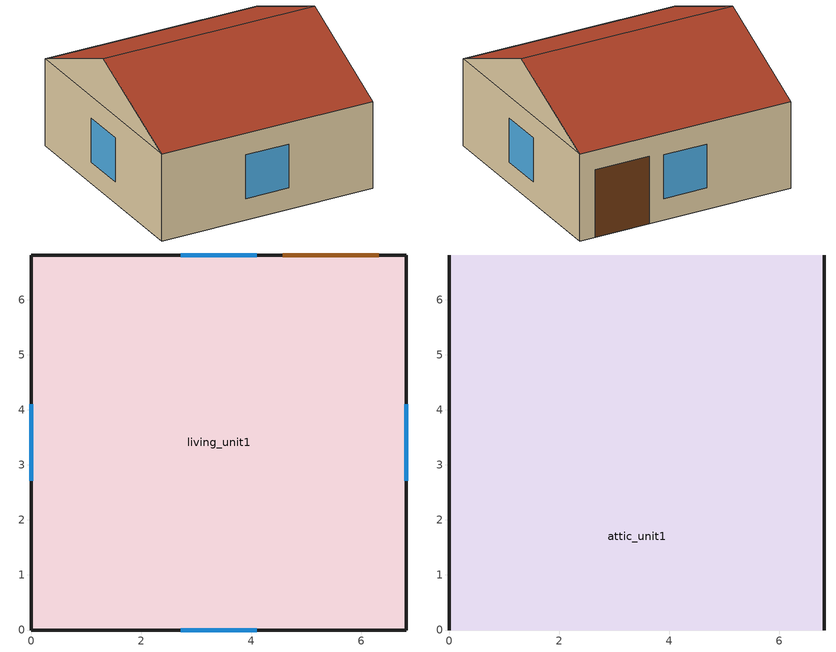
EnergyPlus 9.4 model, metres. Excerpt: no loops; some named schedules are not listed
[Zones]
living_unit1
 floor adiabatic (Interior Floor): 0,0 0,6.82 6.82,6.82 6.82,0 z0
 wall outside (Exterior Wall): 0,0 6.82,0 6.82,6.82 0,6.82 0,0 z0:2.74
 window (Exterior Window): 2.71,0 4.1,0 / 4.1,6.82 2.71,6.82 / 6.82,2.71 6.82,4.1 / 0,4.1 0,2.71 z0.68:2.07
 door (Exterior Door): 6.32,6.82 4.57,6.82 z0:2.14
 ceiling to attic_unit1 (Interior Ceiling): 0,0 6.82,0 6.82,6.82 0,6.82 z2.74
attic_unit1
 wall outside (Gable_end): 6.82,0,2.74 6.82,6.82,2.74 6.82,3.41,4.26; 0,6.82,2.74 0,0,2.74 0,3.41,4.26
 roof outside (Exterior Roof): 0,0,2.74 6.82,0,2.74 6.82,3.41,4.26 0,3.41,4.26; 6.82,6.82,2.74 0,6.82,2.74 0,3.41,4.26 6.82,3.41,4.26
[Building]
SF+CZ3CWH+USA_CA_San.Francisco.Intl.AP.724940+elecres+slab+IECC_2018: North Axis {deg}=0; Terrain=Suburbs; Loads Convergence Tolerance Value {W}=0.04; Temperature Convergence Tolerance Value {deltaC}=0.4; Solar Distribution=FullExterior; Maximum Number of Warmup Days=25; Minimum Number of Warmup Days=6
[Site:Location]
San Francisco Intl Ap_CA_USA Design_Conditions: Latitude {deg}=37.62; Longitude {deg}=-122.4; Time Zone {hr}=-8; Elevation {m}=2
[SizingPeriod:DesignDay] Day of Month=21; Dry-Bulb Temperature Range Modifier Type=DefaultMultipliers; Humidity Condition Type=Wetbulb; Barometric Pressure {Pa}=101301; Rain Indicator=No; Snow Indicator=No; Daylight Saving Time Indicator=No
Name | Month | Day Type | Maximum Dry-Bulb Temperature {C} | Daily Dry-Bulb Temperature Range {deltaC} | Wetbulb or DewPoint at Maximum Dry-Bulb {C} | Wind Speed {m/s} | Wind Direction {deg} | Solar Model Indicator | Sky Clearness | ASHRAE Clear Sky Optical Depth for Beam Irradiance (taub) | ASHRAE Clear Sky Optical Depth for Diffuse Irradiance (taud)
San Francisco Intl Ap Ann Htg 99.6% Condns DB | 1 | WinterDesignDay | 3.8 | 0 | 3.8 | 2.2 | 150 | ASHRAEClearSky | 0
San Francisco Intl Ap Ann Clg .4% Condns DB=>MWB | 8 | SummerDesignDay | 28.3 | 8.5 | 17.2 | 5.9 | 310 | ASHRAETau |  | 0.365 | 2.435
[Site:WaterMainsTemperature]
Calculation Method=Correlation; Annual Average Outdoor Air Temperature {C}=13.7833; Maximum Difference In Monthly Average Outdoor Air Temperatures {deltaC}=7.1
[Material]
Name | Roughness | Thickness {m} | Conductivity {W/m-K} | Density {kg/m3} | Specific Heat {J/kg-K} | Solar Absorptance | Thermal Absorptance | Visible Absorptance
sheathing_consol_layer | Rough | 0.0127 | 0.0940184 | 685.008 | 1172.332
ceil_consol_layer | Rough | 0.340392 | 0.0617176 | 41.9286 | 776.251
wall_consol_layer | Rough | 0.1397 | 0.057165 | 120.801 | 1036.26
Asphalt_shingle | MediumRough | 0.00633985 | 0.08186 | 1121.29 | 1255.2 | 0.75
cement_stucco | MediumSmooth | 0.01905 | 0.721 | 1865.58 | 878.64
syn_stucco | MediumSmooth | 0.003048 | 8.65E-02 | 400 | 878.64
Drywall_1/2in | MediumSmooth | 0.0127 | 0.16009 | 800.923 | 1087.84
OSB_5/8in | MediumSmooth | 0.015875 | 0.1163 | 544.627 | 1213.36
OSB_7/16in | MediumSmooth | 0.0111125 | 0.1163 | 544.627 | 1213.36
Plywood_3/4in | Rough | 0.01905 | 0.115458 | 544.68 | 674.54 | 0.7 | 0.9 | 0.7
Carpet_n_pad | MediumSmooth | 0.0254001 | 0.0601314 | 32.0369 | 836.8 | 0.7 | 0.9 | 0.7
OSB_1/2in | MediumSmooth | 0.0127 | 0.1163 | 544.627 | 1213.36 | 0.7 | 0.9 | 0.7
door_const | Smooth | 0.0396277 | 0.0720096 | 512.64 | 767.58
Std Wood 6inch | MediumSmooth | 0.15 | 0.12 | 540 | 1210 | 0.7 | 0.9 | 0.7
Batt_R10.5 | MediumRough | 0.0140369 | 0.00347522 | 9.61107 | 836.8 | 0.7 | 0.9 | 0.7
Batt_R18.75 | MediumRough | 0.0250658 | 0.00347522 | 9.61107 | 836.8 | 0.7 | 0.9 | 0.7
Blown_R33.75 | MediumRough | 0.132874 | 0.04119 | 9.61107 | 836.8
[Material:NoMass]
Bldg_paper_felt: Roughness=Smooth; Thermal Resistance {m2-K/W}=0.0105666
[Material:AirGap]
Air_4_in_vert: Thermal Resistance {m2-K/W}=0.158499
[WindowMaterial:SimpleGlazingSystem]
Glass: U-Factor {W/m2-K}=1.817152; Solar Heat Gain Coefficient=0.216875; Visible Transmittance=0.88
[WindowMaterial:Blind]
int_blind: Slat Orientation=Horizontal; Slat Width {m}=0.025; Slat Separation {m}=0.01875; Slat Thickness {m}=0.001; Slat Angle {deg}=45; Slat Conductivity {W/m-K}=221; Slat Beam Solar Transmittance=0; Front Side Slat Beam Solar Reflectance=0.5; Back Side Slat Beam Solar Reflectance=0.5; Slat Diffuse Solar Transmittance=0; Front Side Slat Diffuse Solar Reflectance=0.5; Back Side Slat Diffuse Solar Reflectance=0.5; Slat Beam Visible Transmittance=0; Front Side Slat Beam Visible Reflectance=0.5; Back Side Slat Beam Visible Reflectance=0.5; Slat Diffuse Visible Transmittance=0; Front Side Slat Diffuse Visible Reflectance=0.5; Back Side Slat Diffuse Visible Reflectance=0.5; Slat Infrared Hemispherical Transmittance=0; Front Side Slat Infrared Hemispherical Emissivity=0.9; Back Side Slat Infrared Hemispherical Emissivity=0.9; Blind to Glass Distance {m}=0.05; Blind Top Opening Multiplier=0.5; Blind Bottom Opening Multiplier=0.5; Blind Left Side Opening Multiplier=0.5; Blind Right Side Opening Multiplier=0.5
[Construction]
InteriorFurnishings: Std Wood 6inch
Exterior Roof: Asphalt_shingle, OSB_1/2in
Exterior Window: Glass
Exterior Door: door_const
Gable_end: cement_stucco, Bldg_paper_felt, OSB_5/8in, Air_4_in_vert, Drywall_1/2in
window_w_blinds: Glass, int_blind
Exterior Wall: syn_stucco, sheathing_consol_layer, OSB_7/16in, Batt_R10.5, wall_consol_layer, Drywall_1/2in
Interior Ceiling: Blown_R33.75, ceil_consol_layer, Drywall_1/2in
Interior Floor: Plywood_3/4in, Batt_R18.75, Carpet_n_pad
[Zone] Multiplier=1
living_unit1; attic_unit1
[WindowShadingControl]
Shades-living_unit1: Zone=living_unit1; Shading Type=InteriorBlind; Construction with Shading=window_w_blinds; Shading Control Type=OnIfScheduleAllows; Schedule=shading_2012iecc; Shading Control Is Scheduled=Yes; Glare Control Is Active=No; Multiple Surface Control Type=Sequential; Fenestration Surface 1=Window_ldf_1.unit1; Fenestration Surface 2=Window_ldb_1.unit1; Fenestration Surface 3=Window_sdr_1.unit1; Fenestration Surface 4=Window_sdl_1.unit1
[InternalMass]
Internalmass_unit1: Construction=InteriorFurnishings; Zone or ZoneList=living_unit1; Surface Area {m2}=9.89591
[GroundHeatTransfer:Control]
gtp_control: Run Basement Preprocessor=no; Run Slab Preprocessor=yes
[GroundHeatTransfer:Slab:Materials]
NMAT: Number of materials=2; ALBEDO: Surface Albedo: No Snow=0.16; ALBEDO: Surface Albedo: Snow=0.4; EPSLW: Surface Emissivity: No Snow=0.9; EPSLW: Surface Emissivity: Snow=0.9; Z0: Surface Roughness: No Snow {cm}=0.75; Z0: Surface Roughness: Snow {cm}=0.05; HIN: Indoor HConv: Downward Flow {W/m2-K}=6; HIN: Indoor HConv: Upward {W/m2-K}=9
[GroundHeatTransfer:Slab:MatlProps]
RHO: Slab Material density {kg/m3}=2300; RHO: Soil Density {kg/m3}=1200; CP: Slab CP {J/kg-K}=650; CP: Soil CP {J/kg-K}=1200; TCON: Slab k {W/m-K}=0.9; TCON: Soil k {W/m-K}=1
[GroundHeatTransfer:Slab:BoundConds]
EVTR: Is surface evapotranspiration modeled=FALSE; FIXBC: is the lower boundary at a fixed temperature=TRUE; TDEEPin {C}=10; USRHflag: Is the ground surface h specified by the user?=FALSE
[GroundHeatTransfer:Slab:BldgProps]
IYRS: Number of years to iterate=10; Shape: Slab shape=0; HBLDG: Building height {m}=4; TIN1: January Indoor Average Temperature Setpoint {C}=22.22; TIN2: February Indoor Average Temperature Setpoint {C}=22.22; TIN3: March Indoor Average Temperature Setpoint {C}=22.22; TIN4: April Indoor Average Temperature Setpoint {C}=22.22; TIN5: May Indoor Average Temperature Setpoint {C}=22.22; TIN6: June Indoor Average Temperature Setpoint {C}=23.88; TIN7: July Indoor Average Temperature Setpoint {C}=23.88; TIN8: August Indoor Average Temperature Setpoint {C}=23.88; TIN9: September Indoor Average Temperature Setpoint {C}=23.88; TIN10: October Indoor Average Temperature Setpoint {C}=22.22; TIN11: November Indoor Average Temperature Setpoint {C}=22.22; TIN12: December Indoor Average Temperature Setpoint {C}=22.22; TINAmp: Daily Indoor sine wave variation amplitude {deltaC}=0; ConvTol: Convergence Tolerance=0.1
[GroundHeatTransfer:Slab:Insulation]
RINS: R value of under slab insulation {m2-K/W}=0; DINS: Width of strip of under slab insulation {m}=0; RVINS: R value of vertical insulation {m2-K/W}=0; ZVINS: Depth of vertical insulation {m}=1.5; IVINS: Flag: Is there vertical insulation=0
[GroundHeatTransfer:Slab:EquivalentSlab]
APRatio: The area to perimeter ratio for this slab {m}=2.59948; SLABDEPTH: Thickness of slab on grade {m}=0.1; CLEARANCE: Distance from edge of slab to domain edge {m}=15; ZCLEARANCE: Distance from bottom of slab to domain bottom {m}=15
[GroundHeatTransfer:Basement:SimParameters]
F: Multiplier for the ADI solution=0.1; IYRS: Maximum number of yearly iterations:=15
[GroundHeatTransfer:Basement:MatlProps]
NMAT: Number of materials in this domain=6; Density for Foundation Wall {kg/m3}=2243; density for Floor Slab {kg/m3}=2243; density for Ceiling {kg/m3}=311; density for Soil {kg/m3}=1500; density for Gravel {kg/m3}=2000; density for Wood {kg/m3}=449; Specific heat for foundation wall {J/kg-K}=880; Specific heat for floor slab {J/kg-K}=880; Specific heat for ceiling {J/kg-K}=1530; Specific heat for soil {J/kg-K}=840; Specific heat for gravel {J/kg-K}=720; Specific heat for wood {J/kg-K}=1530; Thermal conductivity for foundation wall {W/m-K}=1.4; Thermal conductivity for floor slab {W/m-K}=1.4; Thermal conductivity for ceiling {W/m-K}=0.09; thermal conductivity for soil {W/m-K}=1.1; thermal conductivity for gravel {W/m-K}=1.9; thermal conductivity for wood {W/m-K}=0.12
[GroundHeatTransfer:Basement:Insulation]
REXT: R Value of any exterior insulation {m2-K/W}=2.2893; INSFULL: Flag: Is the wall fully insulated?=True
[GroundHeatTransfer:Basement:SurfaceProps]
ALBEDO: Surface albedo for No snow conditions=0.16; ALBEDO: Surface albedo for snow conditions=0.4; EPSLN: Surface emissivity No Snow=0.94; EPSLN: Surface emissivity with Snow=0.86; VEGHT: Surface roughness No snow conditions {cm}=6; VEGHT: Surface roughness Snow conditions {cm}=0.25; PET: Flag, Potential evapotranspiration on?=False
[GroundHeatTransfer:Basement:BldgData]
DWALL: Wall thickness {m}=0.2; DSLAB: Floor slab thickness {m}=0.243828; DGRAVXY: Width of gravel pit beside basement wall {m}=0.3; DGRAVZN: Gravel depth extending above the floor slab {m}=0.2; DGRAVZP: Gravel depth below the floor slab {m}=0.1
[GroundHeatTransfer:Basement:Interior]
COND: Flag: Is the basement conditioned?=True; HIN: Downward convection only heat transfer coefficient {W/m2-K}=0.92; HIN: Upward convection only heat transfer coefficient {W/m2-K}=4.04; HIN: Horizontal convection only heat transfer coefficient {W/m2-K}=3.08; HIN: Downward combined (convection and radiation) heat transfer coefficient {W/m2-K}=6.13; HIN: Upward combined (convection and radiation) heat transfer coefficient {W/m2-K}=9.26; HIN: Horizontal combined (convection and radiation) heat transfer coefficient {W/m2-K}=8.29
[GroundHeatTransfer:Basement:ComBldg]
January average temperature {C}=21; February average temperature {C}=21; March average temperature {C}=21; April average temperature {C}=21; May average temperature {C}=24; June average temperature {C}=24; July average temperature {C}=24; August average temperature {C}=24; September average temperature {C}=24; October average temperature {C}=24; November average temperature {C}=21; December average temperature {C}=21; Daily variation sine wave amplitude {deltaC}=21
[GroundHeatTransfer:Basement:EquivSlab]
APRatio: The area to perimeter ratio for this slab {m}=2.59948; EquivSizing: Flag=True
[GroundHeatTransfer:Basement:EquivAutoGrid]
CLEARANCE: Distance from outside of wall to edge of 3-D ground domain {m}=15; SlabDepth: Thickness of the floor slab {m}=0.1; BaseDepth: Depth of the basement wall below grade {m}=1.21914
[ZoneVentilation:DesignFlowRate]
Ventilation_unit1: Zone or ZoneList=living_unit1; Schedule=always_avail; Design Flow Rate Calculation Method=Flow/Zone; Design Flow Rate {m3/s}=0.0283168; Ventilation Type=Exhaust; Fan Pressure Rise {Pa}=0; Fan Total Efficiency=1; Constant Term Coefficient=1; Temperature Term Coefficient=0; Velocity Term Coefficient=0; Velocity Squared Term Coefficient=0; Minimum Indoor Temperature {C}=-100; Maximum Indoor Temperature {C}=100; Delta Temperature {deltaC}=-100; Minimum Outdoor Temperature {C}=-100; Maximum Outdoor Temperature {C}=100; Maximum Wind Speed {m/s}=40
[ZoneInfiltration:DesignFlowRate] Schedule=alwaysOn; Design Flow Rate Calculation Method=AirChanges/Hour; Air Changes per Hour {1/hr}=1
Name | Zone or ZoneList
living_unit1_infiltration | living_unit1
attic_infiltration | attic_unit1
[ElectricEquipment] Zone or ZoneList=living_unit1
Name | Schedule | Design Level Calculation | Design Level {W} | Fraction Latent | Fraction Radiant | Fraction Lost | End-Use Category | Design Level Calculation Method
DishWasher | DishWasherAnnualSch | EquipmentLevel | 1500 | 0.15 | 0.6 | 0.25 | DishWasher
ClothesWasher | ClothesWasherAnnualSch | EquipmentLevel | 800 | 0 | 0.8 | 0.2 | ClothesWasher
ClothesDryer | ClothesDryerAnnualSch | EquipmentLevel | 2900 | 0.05 | 0.15 | 0.8 | ClothesDryer
Cooktop | CooktopAnnualSch | EquipmentLevel | 3727 | 0.3 | 0.4 | 0.3 | Cooking
Oven | OvenAnnualSch | EquipmentLevel | 4000 | 0.3 | 0.4 | 0.3 | Cooking
refrigerator1 | Refrigerator |  | 48.9071 | 0 | 1 | 0 |  | EquipmentLevel
IECC_Adj1 | MiscPlugLoad |  | 9.28655 | 0.062439 | 0.411909 | 0.251045 |  | EquipmentLevel
[People]
people_unit1: Zone or ZoneList=living_unit1; Number of People Schedule=Occupancy; Number of People Calculation Method=People; Number of People=3; Fraction Radiant=0; Sensible Heat Fraction=autocalculate; Activity Level Schedule=activity_sch; Enable ASHRAE 55 Comfort Warnings=No; Mean Radiant Temperature Calculation Type=ZoneAveraged
[Lights] Zone or ZoneList=living_unit1; Schedule=InteriorLightingHE; Design Level Calculation Method=LightingLevel; Return Air Fraction=0; Fraction Radiant=0.6; Fraction Visible=0.2; Fraction Replaceable=0
Name | Lighting Level {W}
Living Hardwired Lighting1 | 25.5503
Living Plug-in Lighting1 | 9.78002
[Exterior:Lights]
Name | Schedule | Design Level {W}
Garage-Lights_unit1 | InteriorLightingHE | 3.44749
Exterior-Lights_unit1 | ExteriorLighting | 2.07821
[Schedule:Week:Compact]
DishwasherWeek: For: Weekdays, DishwasherWeekday, For: CustomDay1, DishwasherVacation, For: AllOtherDays, DishwasherWeekend
ClothesWasherWeek: For: Weekdays, ClothesWasherWeekday, For: CustomDay1, ClothesWasherVacation, For: AllOtherDays, ClothesWasherWeekend
[Schedule:Year]
Occupancy: OccupancyWeek, 1, 1, 12, 31
InteriorLightingHE: LightingProfileWeek_EELighting, 1, 1, 12, 31
ExteriorLighting: ExteriorLightingProfileWeek, 1, 1, 12, 31
Refrigerator: RefrigeratorWeek, 1, 1, 12, 31
MiscPlugLoad: MiscPlugLoadWeek, 1, 1, 12, 31
Dishwasher: DishwasherWeek, 1, 1, 12, 31
ClothesWasher: ClothesWasherWeek, 1, 1, 12, 31
ClothesDryer: ClothesDryerWeek, 1, 1, 12, 31
DishWasherAnnualSch: Week0DishWasherSch, 1, 1, 1, 7, Week1DishWasherSch, 1, 8, 1, 14, Week2DishWasherSch, 1, 15, 1, 21, Week3DishWasherSch, 1, 22, 1, 28, Week4DishWasherSch, 1, 29, 2, 4, Week5DishWasherSch, 2, 5, 2, 11, Week6DishWasherSch, 2, 12, 2, 18, Week7DishWasherSch, 2, 19, 2, 25, Week8DishWasherSch, 2, 26, 3, 4, Week9DishWasherSch, 3, 5, 3, 11, Week10DishWasherSch, 3, 12, 3, 18, Week11DishWasherSch, 3, 19, 3, 25, Week12DishWasherSch, 3, 26, 4, 1, Week13DishWasherSch, 4, 2, 4, 8, Week14DishWasherSch, 4, 9, 4, 15, Week15DishWasherSch, 4, 16, 4, 22, Week16DishWasherSch, 4, 23, 4, 29, Week17DishWasherSch, 4, 30, 5, 6, Week18DishWasherSch, 5, 7, 5, 13, Week19DishWasherSch, 5, 14, 5, 20, Week20DishWasherSch, 5, 21, 5, 27, Week21DishWasherSch, 5, 28, 6, 3, Week22DishWasherSch, 6, 4, 6, 10, Week23DishWasherSch, 6, 11, 6, 17, Week24DishWasherSch, 6, 18, 6, 24, Week25DishWasherSch, 6, 25, 7, 1, Week26DishWasherSch, 7, 2, 7, 8, Week27DishWasherSch, 7, 9, 7, 15, Week28DishWasherSch, 7, 16, 7, 22, Week29DishWasherSch, 7, 23, 7, 29, Week30DishWasherSch, 7, 30, 8, 5, Week31DishWasherSch, 8, 6, 8, 12, Week32DishWasherSch, 8, 13, 8, 19, Week33DishWasherSch, 8, 20, 8, 26, Week34DishWasherSch, 8, 27, 9, 2, Week35DishWasherSch, 9, 3, 9, 9, Week36DishWasherSch, 9, 10, 9, 16, Week37DishWasherSch, 9, 17, 9, 23, Week38DishWasherSch, 9, 24, 9, 30, Week39DishWasherSch, 9, 31, 10, 7, Week40DishWasherSch, 10, 8, 10, 14, Week41DishWasherSch, 10, 15, 10, 21, Week42DishWasherSch, 10, 22, 10, 28, Week43DishWasherSch, 10, 29, 11, 4, Week44DishWasherSch, 11, 5, 11, 11, Week45DishWasherSch, 11, 12, 11, 18, Week46DishWasherSch, 11, 19, 11, 25, Week47DishWasherSch, 11, 26, 12, 2, Week48DishWasherSch, 12, 3, 12, 9, Week49DishWasherSch, 12, 10, 12, 16, Week50DishWasherSch, 12, 17, 12, 23, Week51DishWasherSch, 12, 24, 12, 31
ClothesWasherAnnualSch: Week0ClothesWasherSch, 1, 1, 1, 7, Week1ClothesWasherSch, 1, 8, 1, 14, Week2ClothesWasherSch, 1, 15, 1, 21, Week3ClothesWasherSch, 1, 22, 1, 28, Week4ClothesWasherSch, 1, 29, 2, 4, Week5ClothesWasherSch, 2, 5, 2, 11, Week6ClothesWasherSch, 2, 12, 2, 18, Week7ClothesWasherSch, 2, 19, 2, 25, Week8ClothesWasherSch, 2, 26, 3, 4, Week9ClothesWasherSch, 3, 5, 3, 11, Week10ClothesWasherSch, 3, 12, 3, 18, Week11ClothesWasherSch, 3, 19, 3, 25, Week12ClothesWasherSch, 3, 26, 4, 1, Week13ClothesWasherSch, 4, 2, 4, 8, Week14ClothesWasherSch, 4, 9, 4, 15, Week15ClothesWasherSch, 4, 16, 4, 22, Week16ClothesWasherSch, 4, 23, 4, 29, Week17ClothesWasherSch, 4, 30, 5, 6, Week18ClothesWasherSch, 5, 7, 5, 13, Week19ClothesWasherSch, 5, 14, 5, 20, Week20ClothesWasherSch, 5, 21, 5, 27, Week21ClothesWasherSch, 5, 28, 6, 3, Week22ClothesWasherSch, 6, 4, 6, 10, Week23ClothesWasherSch, 6, 11, 6, 17, Week24ClothesWasherSch, 6, 18, 6, 24, Week25ClothesWasherSch, 6, 25, 7, 1, Week26ClothesWasherSch, 7, 2, 7, 8, Week27ClothesWasherSch, 7, 9, 7, 15, Week28ClothesWasherSch, 7, 16, 7, 22, Week29ClothesWasherSch, 7, 23, 7, 29, Week30ClothesWasherSch, 7, 30, 8, 5, Week31ClothesWasherSch, 8, 6, 8, 12, Week32ClothesWasherSch, 8, 13, 8, 19, Week33ClothesWasherSch, 8, 20, 8, 26, Week34ClothesWasherSch, 8, 27, 9, 2, Week35ClothesWasherSch, 9, 3, 9, 9, Week36ClothesWasherSch, 9, 10, 9, 16, Week37ClothesWasherSch, 9, 17, 9, 23, Week38ClothesWasherSch, 9, 24, 9, 30, Week39ClothesWasherSch, 9, 31, 10, 7, Week40ClothesWasherSch, 10, 8, 10, 14, Week41ClothesWasherSch, 10, 15, 10, 21, Week42ClothesWasherSch, 10, 22, 10, 28, Week43ClothesWasherSch, 10, 29, 11, 4, Week44ClothesWasherSch, 11, 5, 11, 11, Week45ClothesWasherSch, 11, 12, 11, 18, Week46ClothesWasherSch, 11, 19, 11, 25, Week47ClothesWasherSch, 11, 26, 12, 2, Week48ClothesWasherSch, 12, 3, 12, 9, Week49ClothesWasherSch, 12, 10, 12, 16, Week50ClothesWasherSch, 12, 17, 12, 23, Week51ClothesWasherSch, 12, 24, 12, 31
ClothesDryerAnnualSch: Week0ClothesDryerSch, 1, 1, 1, 7, Week1ClothesDryerSch, 1, 8, 1, 14, Week2ClothesDryerSch, 1, 15, 1, 21, Week3ClothesDryerSch, 1, 22, 1, 28, Week4ClothesDryerSch, 1, 29, 2, 4, Week5ClothesDryerSch, 2, 5, 2, 11, Week6ClothesDryerSch, 2, 12, 2, 18, Week7ClothesDryerSch, 2, 19, 2, 25, Week8ClothesDryerSch, 2, 26, 3, 4, Week9ClothesDryerSch, 3, 5, 3, 11, Week10ClothesDryerSch, 3, 12, 3, 18, Week11ClothesDryerSch, 3, 19, 3, 25, Week12ClothesDryerSch, 3, 26, 4, 1, Week13ClothesDryerSch, 4, 2, 4, 8, Week14ClothesDryerSch, 4, 9, 4, 15, Week15ClothesDryerSch, 4, 16, 4, 22, Week16ClothesDryerSch, 4, 23, 4, 29, Week17ClothesDryerSch, 4, 30, 5, 6, Week18ClothesDryerSch, 5, 7, 5, 13, Week19ClothesDryerSch, 5, 14, 5, 20, Week20ClothesDryerSch, 5, 21, 5, 27, Week21ClothesDryerSch, 5, 28, 6, 3, Week22ClothesDryerSch, 6, 4, 6, 10, Week23ClothesDryerSch, 6, 11, 6, 17, Week24ClothesDryerSch, 6, 18, 6, 24, Week25ClothesDryerSch, 6, 25, 7, 1, Week26ClothesDryerSch, 7, 2, 7, 8, Week27ClothesDryerSch, 7, 9, 7, 15, Week28ClothesDryerSch, 7, 16, 7, 22, Week29ClothesDryerSch, 7, 23, 7, 29, Week30ClothesDryerSch, 7, 30, 8, 5, Week31ClothesDryerSch, 8, 6, 8, 12, Week32ClothesDryerSch, 8, 13, 8, 19, Week33ClothesDryerSch, 8, 20, 8, 26, Week34ClothesDryerSch, 8, 27, 9, 2, Week35ClothesDryerSch, 9, 3, 9, 9, Week36ClothesDryerSch, 9, 10, 9, 16, Week37ClothesDryerSch, 9, 17, 9, 23, Week38ClothesDryerSch, 9, 24, 9, 30, Week39ClothesDryerSch, 9, 31, 10, 7, Week40ClothesDryerSch, 10, 8, 10, 14, Week41ClothesDryerSch, 10, 15, 10, 21, Week42ClothesDryerSch, 10, 22, 10, 28, Week43ClothesDryerSch, 10, 29, 11, 4, Week44ClothesDryerSch, 11, 5, 11, 11, Week45ClothesDryerSch, 11, 12, 11, 18, Week46ClothesDryerSch, 11, 19, 11, 25, Week47ClothesDryerSch, 11, 26, 12, 2, Week48ClothesDryerSch, 12, 3, 12, 9, Week49ClothesDryerSch, 12, 10, 12, 16, Week50ClothesDryerSch, 12, 17, 12, 23, Week51ClothesDryerSch, 12, 24, 12, 31
CooktopAnnualSch: Week0CooktopSch, 1, 1, 1, 7, Week1CooktopSch, 1, 8, 1, 14, Week2CooktopSch, 1, 15, 1, 21, Week3CooktopSch, 1, 22, 1, 28, Week4CooktopSch, 1, 29, 2, 4, Week5CooktopSch, 2, 5, 2, 11, Week6CooktopSch, 2, 12, 2, 18, Week7CooktopSch, 2, 19, 2, 25, Week8CooktopSch, 2, 26, 3, 4, Week9CooktopSch, 3, 5, 3, 11, Week10CooktopSch, 3, 12, 3, 18, Week11CooktopSch, 3, 19, 3, 25, Week12CooktopSch, 3, 26, 4, 1, Week13CooktopSch, 4, 2, 4, 8, Week14CooktopSch, 4, 9, 4, 15, Week15CooktopSch, 4, 16, 4, 22, Week16CooktopSch, 4, 23, 4, 29, Week17CooktopSch, 4, 30, 5, 6, Week18CooktopSch, 5, 7, 5, 13, Week19CooktopSch, 5, 14, 5, 20, Week20CooktopSch, 5, 21, 5, 27, Week21CooktopSch, 5, 28, 6, 3, Week22CooktopSch, 6, 4, 6, 10, Week23CooktopSch, 6, 11, 6, 17, Week24CooktopSch, 6, 18, 6, 24, Week25CooktopSch, 6, 25, 7, 1, Week26CooktopSch, 7, 2, 7, 8, Week27CooktopSch, 7, 9, 7, 15, Week28CooktopSch, 7, 16, 7, 22, Week29CooktopSch, 7, 23, 7, 29, Week30CooktopSch, 7, 30, 8, 5, Week31CooktopSch, 8, 6, 8, 12, Week32CooktopSch, 8, 13, 8, 19, Week33CooktopSch, 8, 20, 8, 26, Week34CooktopSch, 8, 27, 9, 2, Week35CooktopSch, 9, 3, 9, 9, Week36CooktopSch, 9, 10, 9, 16, Week37CooktopSch, 9, 17, 9, 23, Week38CooktopSch, 9, 24, 9, 30, Week39CooktopSch, 9, 31, 10, 7, Week40CooktopSch, 10, 8, 10, 14, Week41CooktopSch, 10, 15, 10, 21, Week42CooktopSch, 10, 22, 10, 28, Week43CooktopSch, 10, 29, 11, 4, Week44CooktopSch, 11, 5, 11, 11, Week45CooktopSch, 11, 12, 11, 18, Week46CooktopSch, 11, 19, 11, 25, Week47CooktopSch, 11, 26, 12, 2, Week48CooktopSch, 12, 3, 12, 9, Week49CooktopSch, 12, 10, 12, 16, Week50CooktopSch, 12, 17, 12, 23, Week51CooktopSch, 12, 24, 12, 31
OvenAnnualSch: Week0OvenSch, 1, 1, 1, 7, Week1OvenSch, 1, 8, 1, 14, Week2OvenSch, 1, 15, 1, 21, Week3OvenSch, 1, 22, 1, 28, Week4OvenSch, 1, 29, 2, 4, Week5OvenSch, 2, 5, 2, 11, Week6OvenSch, 2, 12, 2, 18, Week7OvenSch, 2, 19, 2, 25, Week8OvenSch, 2, 26, 3, 4, Week9OvenSch, 3, 5, 3, 11, Week10OvenSch, 3, 12, 3, 18, Week11OvenSch, 3, 19, 3, 25, Week12OvenSch, 3, 26, 4, 1, Week13OvenSch, 4, 2, 4, 8, Week14OvenSch, 4, 9, 4, 15, Week15OvenSch, 4, 16, 4, 22, Week16OvenSch, 4, 23, 4, 29, Week17OvenSch, 4, 30, 5, 6, Week18OvenSch, 5, 7, 5, 13, Week19OvenSch, 5, 14, 5, 20, Week20OvenSch, 5, 21, 5, 27, Week21OvenSch, 5, 28, 6, 3, Week22OvenSch, 6, 4, 6, 10, Week23OvenSch, 6, 11, 6, 17, Week24OvenSch, 6, 18, 6, 24, Week25OvenSch, 6, 25, 7, 1, Week26OvenSch, 7, 2, 7, 8, Week27OvenSch, 7, 9, 7, 15, Week28OvenSch, 7, 16, 7, 22, Week29OvenSch, 7, 23, 7, 29, Week30OvenSch, 7, 30, 8, 5, Week31OvenSch, 8, 6, 8, 12, Week32OvenSch, 8, 13, 8, 19, Week33OvenSch, 8, 20, 8, 26, Week34OvenSch, 8, 27, 9, 2, Week35OvenSch, 9, 3, 9, 9, Week36OvenSch, 9, 10, 9, 16, Week37OvenSch, 9, 17, 9, 23, Week38OvenSch, 9, 24, 9, 30, Week39OvenSch, 9, 31, 10, 7, Week40OvenSch, 10, 8, 10, 14, Week41OvenSch, 10, 15, 10, 21, Week42OvenSch, 10, 22, 10, 28, Week43OvenSch, 10, 29, 11, 4, Week44OvenSch, 11, 5, 11, 11, Week45OvenSch, 11, 12, 11, 18, Week46OvenSch, 11, 19, 11, 25, Week47OvenSch, 11, 26, 12, 2, Week48OvenSch, 12, 3, 12, 9, Week49OvenSch, 12, 10, 12, 16, Week50OvenSch, 12, 17, 12, 23, Week51OvenSch, 12, 24, 12, 31
[Schedule:Compact]
activity_sch: Through: 12/31, For: AllDays, Until: 24:00, 117.28
shading_2012iecc: Through: 12/31, For: AllDays, Until 24:00, 0
always_avail: Through: 12/31, For: AllDays, Until: 24:00, 1
[Schedule:Constant]
alwaysOn: Hourly Value=1
[Schedule:Week:Daily]
Week0DishWasherSch; Week1DishWasherSch; Week2DishWasherSch; Week3DishWasherSch; Week4DishWasherSch; Week5DishWasherSch; Week6DishWasherSch; Week7DishWasherSch; Week8DishWasherSch; Week9DishWasherSch; Week10DishWasherSch; Week11DishWasherSch; Week12DishWasherSch; Week13DishWasherSch; Week14DishWasherSch; Week15DishWasherSch; Week16DishWasherSch; Week17DishWasherSch; Week18DishWasherSch; Week19DishWasherSch; Week20DishWasherSch; Week21DishWasherSch; Week22DishWasherSch; Week23DishWasherSch; Week24DishWasherSch; Week25DishWasherSch; Week26DishWasherSch; Week27DishWasherSch; Week28DishWasherSch; Week29DishWasherSch; Week30DishWasherSch; Week31DishWasherSch; Week32DishWasherSch; Week33DishWasherSch; Week34DishWasherSch; Week35DishWasherSch; Week36DishWasherSch; Week37DishWasherSch; Week38DishWasherSch; Week39DishWasherSch; Week40DishWasherSch; Week41DishWasherSch; Week42DishWasherSch; Week43DishWasherSch; Week44DishWasherSch; Week45DishWasherSch; Week46DishWasherSch; Week47DishWasherSch; Week48DishWasherSch; Week49DishWasherSch; Week50DishWasherSch; Week51DishWasherSch; Week15ClothesWasherSch: alwaysOffDaySch, alwaysOffDaySch, alwaysOffDaySch, alwaysOffDaySch, alwaysOffDaySch, alwaysOffDaySch, alwaysOffDaySch, alwaysOffDaySch, alwaysOffDaySch, alwaysOffDaySch, alwaysOffDaySch, alwaysOffDaySch
Week0ClothesWasherSch: Week0Day0ClothesWasherSch, Week0Day1ClothesWasherSch, Week0Day2ClothesWasherSch, Week0Day3ClothesWasherSch, Week0Day4ClothesWasherSch, Week0Day5ClothesWasherSch, Week0Day6ClothesWasherSch, alwaysOffDaySch, alwaysOffDaySch, alwaysOffDaySch, alwaysOffDaySch, alwaysOffDaySch
Week1ClothesWasherSch: alwaysOffDaySch, alwaysOffDaySch, Week1Day2ClothesWasherSch, alwaysOffDaySch, Week1Day4ClothesWasherSch, Week1Day5ClothesWasherSch, alwaysOffDaySch, alwaysOffDaySch, alwaysOffDaySch, alwaysOffDaySch, alwaysOffDaySch, alwaysOffDaySch
Week2ClothesWasherSch: alwaysOffDaySch, Week2Day1ClothesWasherSch, Week2Day2ClothesWasherSch, Week2Day3ClothesWasherSch, Week2Day4ClothesWasherSch, alwaysOffDaySch, Week2Day6ClothesWasherSch, alwaysOffDaySch, alwaysOffDaySch, alwaysOffDaySch, alwaysOffDaySch, alwaysOffDaySch
Week3ClothesWasherSch: Week3Day0ClothesWasherSch, alwaysOffDaySch, alwaysOffDaySch, alwaysOffDaySch, alwaysOffDaySch, Week3Day5ClothesWasherSch, Week3Day6ClothesWasherSch, alwaysOffDaySch, alwaysOffDaySch, alwaysOffDaySch, alwaysOffDaySch, alwaysOffDaySch
Week4ClothesWasherSch: Week4Day0ClothesWasherSch, Week4Day1ClothesWasherSch, Week4Day2ClothesWasherSch, alwaysOffDaySch, alwaysOffDaySch, Week4Day5ClothesWasherSch, alwaysOffDaySch, alwaysOffDaySch, alwaysOffDaySch, alwaysOffDaySch, alwaysOffDaySch, alwaysOffDaySch
Week5ClothesWasherSch: Week5Day0ClothesWasherSch, Week5Day1ClothesWasherSch, Week5Day2ClothesWasherSch, Week5Day3ClothesWasherSch, Week5Day4ClothesWasherSch, Week5Day5ClothesWasherSch, Week5Day6ClothesWasherSch, alwaysOffDaySch, alwaysOffDaySch, alwaysOffDaySch, alwaysOffDaySch, alwaysOffDaySch
Week6ClothesWasherSch: alwaysOffDaySch, alwaysOffDaySch, Week6Day2ClothesWasherSch, alwaysOffDaySch, Week6Day4ClothesWasherSch, alwaysOffDaySch, alwaysOffDaySch, alwaysOffDaySch, alwaysOffDaySch, alwaysOffDaySch, alwaysOffDaySch, alwaysOffDaySch
Week7ClothesWasherSch: Week7Day0ClothesWasherSch, alwaysOffDaySch, alwaysOffDaySch, Week7Day3ClothesWasherSch, Week7Day4ClothesWasherSch, alwaysOffDaySch, alwaysOffDaySch, alwaysOffDaySch, alwaysOffDaySch, alwaysOffDaySch, alwaysOffDaySch, alwaysOffDaySch
Week8ClothesWasherSch: alwaysOffDaySch, alwaysOffDaySch, alwaysOffDaySch, alwaysOffDaySch, alwaysOffDaySch, Week8Day5ClothesWasherSch, alwaysOffDaySch, alwaysOffDaySch, alwaysOffDaySch, alwaysOffDaySch, alwaysOffDaySch, alwaysOffDaySch
Week9ClothesWasherSch: alwaysOffDaySch, Week9Day1ClothesWasherSch, Week9Day2ClothesWasherSch, Week9Day3ClothesWasherSch, Week9Day4ClothesWasherSch, Week9Day5ClothesWasherSch, alwaysOffDaySch, alwaysOffDaySch, alwaysOffDaySch, alwaysOffDaySch, alwaysOffDaySch, alwaysOffDaySch
Week10ClothesWasherSch: alwaysOffDaySch, alwaysOffDaySch, alwaysOffDaySch, Week10Day3ClothesWasherSch, Week10Day4ClothesWasherSch, alwaysOffDaySch, Week10Day6ClothesWasherSch, alwaysOffDaySch, alwaysOffDaySch, alwaysOffDaySch, alwaysOffDaySch, alwaysOffDaySch
Week11ClothesWasherSch: Week11Day0ClothesWasherSch, alwaysOffDaySch, Week11Day2ClothesWasherSch, alwaysOffDaySch, alwaysOffDaySch, alwaysOffDaySch, alwaysOffDaySch, alwaysOffDaySch, alwaysOffDaySch, alwaysOffDaySch, alwaysOffDaySch, alwaysOffDaySch
Week12ClothesWasherSch: Week12Day0ClothesWasherSch, alwaysOffDaySch, Week12Day2ClothesWasherSch, alwaysOffDaySch, Week12Day4ClothesWasherSch, Week12Day5ClothesWasherSch, alwaysOffDaySch, alwaysOffDaySch, alwaysOffDaySch, alwaysOffDaySch, alwaysOffDaySch, alwaysOffDaySch
Week13ClothesWasherSch: alwaysOffDaySch, alwaysOffDaySch, alwaysOffDaySch, Week13Day3ClothesWasherSch, alwaysOffDaySch, alwaysOffDaySch, alwaysOffDaySch, alwaysOffDaySch, alwaysOffDaySch, alwaysOffDaySch, alwaysOffDaySch, alwaysOffDaySch
Week14ClothesWasherSch: alwaysOffDaySch, alwaysOffDaySch, alwaysOffDaySch, Week14Day3ClothesWasherSch, Week14Day4ClothesWasherSch, alwaysOffDaySch, alwaysOffDaySch, alwaysOffDaySch, alwaysOffDaySch, alwaysOffDaySch, alwaysOffDaySch, alwaysOffDaySch
Week16ClothesWasherSch: alwaysOffDaySch, Week16Day1ClothesWasherSch, Week16Day2ClothesWasherSch, alwaysOffDaySch, alwaysOffDaySch, Week16Day5ClothesWasherSch, alwaysOffDaySch, alwaysOffDaySch, alwaysOffDaySch, alwaysOffDaySch, alwaysOffDaySch, alwaysOffDaySch
Week17ClothesWasherSch: alwaysOffDaySch, Week17Day1ClothesWasherSch, alwaysOffDaySch, Week17Day3ClothesWasherSch, alwaysOffDaySch, alwaysOffDaySch, alwaysOffDaySch, alwaysOffDaySch, alwaysOffDaySch, alwaysOffDaySch, alwaysOffDaySch, alwaysOffDaySch
Week18ClothesWasherSch: Week18Day0ClothesWasherSch, alwaysOffDaySch, alwaysOffDaySch, alwaysOffDaySch, Week18Day4ClothesWasherSch, Week18Day5ClothesWasherSch, alwaysOffDaySch, alwaysOffDaySch, alwaysOffDaySch, alwaysOffDaySch, alwaysOffDaySch, alwaysOffDaySch
Week19ClothesWasherSch: Week19Day0ClothesWasherSch, alwaysOffDaySch, alwaysOffDaySch, alwaysOffDaySch, alwaysOffDaySch, alwaysOffDaySch, alwaysOffDaySch, alwaysOffDaySch, alwaysOffDaySch, alwaysOffDaySch, alwaysOffDaySch, alwaysOffDaySch
Week20ClothesWasherSch: Week20Day0ClothesWasherSch, alwaysOffDaySch, alwaysOffDaySch, alwaysOffDaySch, alwaysOffDaySch, Week20Day5ClothesWasherSch, alwaysOffDaySch, alwaysOffDaySch, alwaysOffDaySch, alwaysOffDaySch, alwaysOffDaySch, alwaysOffDaySch
Week21ClothesWasherSch: alwaysOffDaySch, Week21Day1ClothesWasherSch, alwaysOffDaySch, Week21Day3ClothesWasherSch, alwaysOffDaySch, alwaysOffDaySch, alwaysOffDaySch, alwaysOffDaySch, alwaysOffDaySch, alwaysOffDaySch, alwaysOffDaySch, alwaysOffDaySch
Week22ClothesWasherSch: Week22Day0ClothesWasherSch, Week22Day1ClothesWasherSch, alwaysOffDaySch, Week22Day3ClothesWasherSch, alwaysOffDaySch, Week22Day5ClothesWasherSch, alwaysOffDaySch, alwaysOffDaySch, alwaysOffDaySch, alwaysOffDaySch, alwaysOffDaySch, alwaysOffDaySch
Week23ClothesWasherSch: Week23Day0ClothesWasherSch, alwaysOffDaySch, alwaysOffDaySch, alwaysOffDaySch, alwaysOffDaySch, alwaysOffDaySch, alwaysOffDaySch, alwaysOffDaySch, alwaysOffDaySch, alwaysOffDaySch, alwaysOffDaySch, alwaysOffDaySch
Week24ClothesWasherSch: Week24Day0ClothesWasherSch, alwaysOffDaySch, alwaysOffDaySch, alwaysOffDaySch, Week24Day4ClothesWasherSch, Week24Day5ClothesWasherSch, alwaysOffDaySch, alwaysOffDaySch, alwaysOffDaySch, alwaysOffDaySch, alwaysOffDaySch, alwaysOffDaySch
Week25ClothesWasherSch: alwaysOffDaySch, alwaysOffDaySch, alwaysOffDaySch, alwaysOffDaySch, alwaysOffDaySch, alwaysOffDaySch, Week25Day6ClothesWasherSch, alwaysOffDaySch, alwaysOffDaySch, alwaysOffDaySch, alwaysOffDaySch, alwaysOffDaySch
Week26ClothesWasherSch: alwaysOffDaySch, alwaysOffDaySch, alwaysOffDaySch, alwaysOffDaySch, Week26Day4ClothesWasherSch, Week26Day5ClothesWasherSch, alwaysOffDaySch, alwaysOffDaySch, alwaysOffDaySch, alwaysOffDaySch, alwaysOffDaySch, alwaysOffDaySch
Week27ClothesWasherSch: Week27Day0ClothesWasherSch, Week27Day1ClothesWasherSch, Week27Day2ClothesWasherSch, alwaysOffDaySch, Week27Day4ClothesWasherSch, Week27Day5ClothesWasherSch, Week27Day6ClothesWasherSch, alwaysOffDaySch, alwaysOffDaySch, alwaysOffDaySch, alwaysOffDaySch, alwaysOffDaySch
Week28ClothesWasherSch: alwaysOffDaySch, alwaysOffDaySch, alwaysOffDaySch, alwaysOffDaySch, Week28Day4ClothesWasherSch, alwaysOffDaySch, Week28Day6ClothesWasherSch, alwaysOffDaySch, alwaysOffDaySch, alwaysOffDaySch, alwaysOffDaySch, alwaysOffDaySch
Week29ClothesWasherSch: alwaysOffDaySch, alwaysOffDaySch, Week29Day2ClothesWasherSch, Week29Day3ClothesWasherSch, alwaysOffDaySch, Week29Day5ClothesWasherSch, alwaysOffDaySch, alwaysOffDaySch, alwaysOffDaySch, alwaysOffDaySch, alwaysOffDaySch, alwaysOffDaySch
Week30ClothesWasherSch: alwaysOffDaySch, Week30Day1ClothesWasherSch, alwaysOffDaySch, Week30Day3ClothesWasherSch, Week30Day4ClothesWasherSch, Week30Day5ClothesWasherSch, Week30Day6ClothesWasherSch, alwaysOffDaySch, alwaysOffDaySch, alwaysOffDaySch, alwaysOffDaySch, alwaysOffDaySch
Week31ClothesWasherSch: alwaysOffDaySch, alwaysOffDaySch, alwaysOffDaySch, alwaysOffDaySch, alwaysOffDaySch, alwaysOffDaySch, Week31Day6ClothesWasherSch, alwaysOffDaySch, alwaysOffDaySch, alwaysOffDaySch, alwaysOffDaySch, alwaysOffDaySch
Week32ClothesWasherSch: alwaysOffDaySch, alwaysOffDaySch, alwaysOffDaySch, Week32Day3ClothesWasherSch, alwaysOffDaySch, alwaysOffDaySch, Week32Day6ClothesWasherSch, alwaysOffDaySch, alwaysOffDaySch, alwaysOffDaySch, alwaysOffDaySch, alwaysOffDaySch
Week33ClothesWasherSch: Week33Day0ClothesWasherSch, Week33Day1ClothesWasherSch, alwaysOffDaySch, alwaysOffDaySch, Week33Day4ClothesWasherSch, Week33Day5ClothesWasherSch, Week33Day6ClothesWasherSch, alwaysOffDaySch, alwaysOffDaySch, alwaysOffDaySch, alwaysOffDaySch, alwaysOffDaySch
Week34ClothesWasherSch: alwaysOffDaySch, alwaysOffDaySch, Week34Day2ClothesWasherSch, alwaysOffDaySch, alwaysOffDaySch, alwaysOffDaySch, Week34Day6ClothesWasherSch, alwaysOffDaySch, alwaysOffDaySch, alwaysOffDaySch, alwaysOffDaySch, alwaysOffDaySch
Week35ClothesWasherSch: Week35Day0ClothesWasherSch, alwaysOffDaySch, alwaysOffDaySch, alwaysOffDaySch, alwaysOffDaySch, alwaysOffDaySch, alwaysOffDaySch, alwaysOffDaySch, alwaysOffDaySch, alwaysOffDaySch, alwaysOffDaySch, alwaysOffDaySch
Week36ClothesWasherSch: alwaysOffDaySch, alwaysOffDaySch, alwaysOffDaySch, Week36Day3ClothesWasherSch, alwaysOffDaySch, Week36Day5ClothesWasherSch, Week36Day6ClothesWasherSch, alwaysOffDaySch, alwaysOffDaySch, alwaysOffDaySch, alwaysOffDaySch, alwaysOffDaySch
Week37ClothesWasherSch: alwaysOffDaySch, Week37Day1ClothesWasherSch, alwaysOffDaySch, alwaysOffDaySch, alwaysOffDaySch, alwaysOffDaySch, Week37Day6ClothesWasherSch, alwaysOffDaySch, alwaysOffDaySch, alwaysOffDaySch, alwaysOffDaySch, alwaysOffDaySch
Week38ClothesWasherSch: alwaysOffDaySch, alwaysOffDaySch, alwaysOffDaySch, alwaysOffDaySch, alwaysOffDaySch, alwaysOffDaySch, Week38Day6ClothesWasherSch, alwaysOffDaySch, alwaysOffDaySch, alwaysOffDaySch, alwaysOffDaySch, alwaysOffDaySch
Week39ClothesWasherSch: Week39Day0ClothesWasherSch, alwaysOffDaySch, alwaysOffDaySch, alwaysOffDaySch, alwaysOffDaySch, alwaysOffDaySch, alwaysOffDaySch, alwaysOffDaySch, alwaysOffDaySch, alwaysOffDaySch, alwaysOffDaySch, alwaysOffDaySch
Week40ClothesWasherSch: alwaysOffDaySch, alwaysOffDaySch, alwaysOffDaySch, alwaysOffDaySch, alwaysOffDaySch, Week40Day5ClothesWasherSch, alwaysOffDaySch, alwaysOffDaySch, alwaysOffDaySch, alwaysOffDaySch, alwaysOffDaySch, alwaysOffDaySch
Week41ClothesWasherSch: Week41Day0ClothesWasherSch, alwaysOffDaySch, Week41Day2ClothesWasherSch, Week41Day3ClothesWasherSch, Week41Day4ClothesWasherSch, Week41Day5ClothesWasherSch, Week41Day6ClothesWasherSch, alwaysOffDaySch, alwaysOffDaySch, alwaysOffDaySch, alwaysOffDaySch, alwaysOffDaySch
Week42ClothesWasherSch: alwaysOffDaySch, Week42Day1ClothesWasherSch, Week42Day2ClothesWasherSch, Week42Day3ClothesWasherSch, Week42Day4ClothesWasherSch, Week42Day5ClothesWasherSch, Week42Day6ClothesWasherSch, alwaysOffDaySch, alwaysOffDaySch, alwaysOffDaySch, alwaysOffDaySch, alwaysOffDaySch
Week43ClothesWasherSch: alwaysOffDaySch, Week43Day1ClothesWasherSch, alwaysOffDaySch, Week43Day3ClothesWasherSch, alwaysOffDaySch, alwaysOffDaySch, alwaysOffDaySch, alwaysOffDaySch, alwaysOffDaySch, alwaysOffDaySch, alwaysOffDaySch, alwaysOffDaySch
Week44ClothesWasherSch: Week44Day0ClothesWasherSch, Week44Day1ClothesWasherSch, alwaysOffDaySch, alwaysOffDaySch, alwaysOffDaySch, alwaysOffDaySch, alwaysOffDaySch, alwaysOffDaySch, alwaysOffDaySch, alwaysOffDaySch, alwaysOffDaySch, alwaysOffDaySch
Week45ClothesWasherSch: alwaysOffDaySch, alwaysOffDaySch, Week45Day2ClothesWasherSch, alwaysOffDaySch, Week45Day4ClothesWasherSch, alwaysOffDaySch, alwaysOffDaySch, alwaysOffDaySch, alwaysOffDaySch, alwaysOffDaySch, alwaysOffDaySch, alwaysOffDaySch
Week46ClothesWasherSch: alwaysOffDaySch, Week46Day1ClothesWasherSch, alwaysOffDaySch, alwaysOffDaySch, Week46Day4ClothesWasherSch, Week46Day5ClothesWasherSch, alwaysOffDaySch, alwaysOffDaySch, alwaysOffDaySch, alwaysOffDaySch, alwaysOffDaySch, alwaysOffDaySch
Week47ClothesWasherSch: alwaysOffDaySch, Week47Day1ClothesWasherSch, Week47Day2ClothesWasherSch, alwaysOffDaySch, Week47Day4ClothesWasherSch, Week47Day5ClothesWasherSch, alwaysOffDaySch, alwaysOffDaySch, alwaysOffDaySch, alwaysOffDaySch, alwaysOffDaySch, alwaysOffDaySch
Week48ClothesWasherSch: Week48Day0ClothesWasherSch, alwaysOffDaySch, Week48Day2ClothesWasherSch, alwaysOffDaySch, Week48Day4ClothesWasherSch, Week48Day5ClothesWasherSch, alwaysOffDaySch, alwaysOffDaySch, alwaysOffDaySch, alwaysOffDaySch, alwaysOffDaySch, alwaysOffDaySch
Week49ClothesWasherSch: Week49Day0ClothesWasherSch, alwaysOffDaySch, alwaysOffDaySch, alwaysOffDaySch, alwaysOffDaySch, alwaysOffDaySch, Week49Day6ClothesWasherSch, alwaysOffDaySch, alwaysOffDaySch, alwaysOffDaySch, alwaysOffDaySch, alwaysOffDaySch
Week50ClothesWasherSch: alwaysOffDaySch, alwaysOffDaySch, alwaysOffDaySch, Week50Day3ClothesWasherSch, alwaysOffDaySch, Week50Day5ClothesWasherSch, Week50Day6ClothesWasherSch, alwaysOffDaySch, alwaysOffDaySch, alwaysOffDaySch, alwaysOffDaySch, alwaysOffDaySch
Week51ClothesWasherSch: Week51Day0ClothesWasherSch, Week51Day1ClothesWasherSch, alwaysOffDaySch, alwaysOffDaySch, alwaysOffDaySch, alwaysOffDaySch, Week51Day6ClothesWasherSch, alwaysOffDaySch, alwaysOffDaySch, alwaysOffDaySch, alwaysOffDaySch, alwaysOffDaySch
Week0ClothesDryerSch: alwaysOffDaySch, Week0Day1ClothesDryerSch, Week0Day2ClothesDryerSch, alwaysOffDaySch, alwaysOffDaySch, alwaysOffDaySch, alwaysOffDaySch, alwaysOffDaySch, alwaysOffDaySch, alwaysOffDaySch, alwaysOffDaySch, alwaysOffDaySch
Week1ClothesDryerSch: alwaysOffDaySch, alwaysOffDaySch, alwaysOffDaySch, Week1Day3ClothesDryerSch, alwaysOffDaySch, alwaysOffDaySch, alwaysOffDaySch, alwaysOffDaySch, alwaysOffDaySch, alwaysOffDaySch, alwaysOffDaySch, alwaysOffDaySch
Week2ClothesDryerSch: Week2Day0ClothesDryerSch, Week2Day1ClothesDryerSch, alwaysOffDaySch, alwaysOffDaySch, alwaysOffDaySch, Week2Day5ClothesDryerSch, Week2Day6ClothesDryerSch, alwaysOffDaySch, alwaysOffDaySch, alwaysOffDaySch, alwaysOffDaySch, alwaysOffDaySch
Week3ClothesDryerSch: alwaysOffDaySch, alwaysOffDaySch, alwaysOffDaySch, Week3Day3ClothesDryerSch, alwaysOffDaySch, alwaysOffDaySch, alwaysOffDaySch, alwaysOffDaySch, alwaysOffDaySch, alwaysOffDaySch, alwaysOffDaySch, alwaysOffDaySch
Week4ClothesDryerSch: Week4Day0ClothesDryerSch, alwaysOffDaySch, alwaysOffDaySch, alwaysOffDaySch, alwaysOffDaySch, alwaysOffDaySch, Week4Day6ClothesDryerSch, alwaysOffDaySch, alwaysOffDaySch, alwaysOffDaySch, alwaysOffDaySch, alwaysOffDaySch
Week5ClothesDryerSch: alwaysOffDaySch, alwaysOffDaySch, alwaysOffDaySch, alwaysOffDaySch, Week5Day4ClothesDryerSch, alwaysOffDaySch, alwaysOffDaySch, alwaysOffDaySch, alwaysOffDaySch, alwaysOffDaySch, alwaysOffDaySch, alwaysOffDaySch
Week6ClothesDryerSch: Week6Day0ClothesDryerSch, Week6Day1ClothesDryerSch, Week6Day2ClothesDryerSch, Week6Day3ClothesDryerSch, alwaysOffDaySch, Week6Day5ClothesDryerSch, alwaysOffDaySch, alwaysOffDaySch, alwaysOffDaySch, alwaysOffDaySch, alwaysOffDaySch, alwaysOffDaySch
Week7ClothesDryerSch: alwaysOffDaySch, alwaysOffDaySch, alwaysOffDaySch, alwaysOffDaySch, Week7Day4ClothesDryerSch, alwaysOffDaySch, alwaysOffDaySch, alwaysOffDaySch, alwaysOffDaySch, alwaysOffDaySch, alwaysOffDaySch, alwaysOffDaySch
Week8ClothesDryerSch: alwaysOffDaySch, alwaysOffDaySch, Week8Day2ClothesDryerSch, alwaysOffDaySch, alwaysOffDaySch, alwaysOffDaySch, Week8Day6ClothesDryerSch, alwaysOffDaySch, alwaysOffDaySch, alwaysOffDaySch, alwaysOffDaySch, alwaysOffDaySch
Week9ClothesDryerSch: alwaysOffDaySch, alwaysOffDaySch, Week9Day2ClothesDryerSch, alwaysOffDaySch, alwaysOffDaySch, alwaysOffDaySch, alwaysOffDaySch, alwaysOffDaySch, alwaysOffDaySch, alwaysOffDaySch, alwaysOffDaySch, alwaysOffDaySch
Week10ClothesDryerSch: alwaysOffDaySch, alwaysOffDaySch, Week10Day2ClothesDryerSch, Week10Day3ClothesDryerSch, alwaysOffDaySch, alwaysOffDaySch, Week10Day6ClothesDryerSch, alwaysOffDaySch, alwaysOffDaySch, alwaysOffDaySch, alwaysOffDaySch, alwaysOffDaySch
Week11ClothesDryerSch: Week11Day0ClothesDryerSch, Week11Day1ClothesDryerSch, alwaysOffDaySch, Week11Day3ClothesDryerSch, Week11Day4ClothesDryerSch, Week11Day5ClothesDryerSch, alwaysOffDaySch, alwaysOffDaySch, alwaysOffDaySch, alwaysOffDaySch, alwaysOffDaySch, alwaysOffDaySch
Week12ClothesDryerSch: Week12Day0ClothesDryerSch, alwaysOffDaySch, alwaysOffDaySch, Week12Day3ClothesDryerSch, Week12Day4ClothesDryerSch, Week12Day5ClothesDryerSch, Week12Day6ClothesDryerSch, alwaysOffDaySch, alwaysOffDaySch, alwaysOffDaySch, alwaysOffDaySch, alwaysOffDaySch
Week13ClothesDryerSch: Week13Day0ClothesDryerSch, alwaysOffDaySch, Week13Day2ClothesDryerSch, alwaysOffDaySch, Week13Day4ClothesDryerSch, alwaysOffDaySch, alwaysOffDaySch, alwaysOffDaySch, alwaysOffDaySch, alwaysOffDaySch, alwaysOffDaySch, alwaysOffDaySch
Week14ClothesDryerSch: Week14Day0ClothesDryerSch, alwaysOffDaySch, alwaysOffDaySch, alwaysOffDaySch, Week14Day4ClothesDryerSch, Week14Day5ClothesDryerSch, alwaysOffDaySch, alwaysOffDaySch, alwaysOffDaySch, alwaysOffDaySch, alwaysOffDaySch, alwaysOffDaySch
Week15ClothesDryerSch: alwaysOffDaySch, alwaysOffDaySch, Week15Day2ClothesDryerSch, Week15Day3ClothesDryerSch, alwaysOffDaySch, Week15Day5ClothesDryerSch, alwaysOffDaySch, alwaysOffDaySch, alwaysOffDaySch, alwaysOffDaySch, alwaysOffDaySch, alwaysOffDaySch
Week16ClothesDryerSch: alwaysOffDaySch, alwaysOffDaySch, alwaysOffDaySch, Week16Day3ClothesDryerSch, alwaysOffDaySch, alwaysOffDaySch, alwaysOffDaySch, alwaysOffDaySch, alwaysOffDaySch, alwaysOffDaySch, alwaysOffDaySch, alwaysOffDaySch
Week17ClothesDryerSch: alwaysOffDaySch, alwaysOffDaySch, alwaysOffDaySch, alwaysOffDaySch, alwaysOffDaySch, alwaysOffDaySch, Week17Day6ClothesDryerSch, alwaysOffDaySch, alwaysOffDaySch, alwaysOffDaySch, alwaysOffDaySch, alwaysOffDaySch
Week18ClothesDryerSch: Week18Day0ClothesDryerSch, Week18Day1ClothesDryerSch, alwaysOffDaySch, Week18Day3ClothesDryerSch, alwaysOffDaySch, Week18Day5ClothesDryerSch, Week18Day6ClothesDryerSch, alwaysOffDaySch, alwaysOffDaySch, alwaysOffDaySch, alwaysOffDaySch, alwaysOffDaySch
Week19ClothesDryerSch: alwaysOffDaySch, alwaysOffDaySch, alwaysOffDaySch, alwaysOffDaySch, Week19Day4ClothesDryerSch, Week19Day5ClothesDryerSch, Week19Day6ClothesDryerSch, alwaysOffDaySch, alwaysOffDaySch, alwaysOffDaySch, alwaysOffDaySch, alwaysOffDaySch
Week20ClothesDryerSch: Week20Day0ClothesDryerSch, Week20Day1ClothesDryerSch, Week20Day2ClothesDryerSch, Week20Day3ClothesDryerSch, alwaysOffDaySch, alwaysOffDaySch, alwaysOffDaySch, alwaysOffDaySch, alwaysOffDaySch, alwaysOffDaySch, alwaysOffDaySch, alwaysOffDaySch
Week21ClothesDryerSch: Week21Day0ClothesDryerSch, Week21Day1ClothesDryerSch, Week21Day2ClothesDryerSch, Week21Day3ClothesDryerSch, Week21Day4ClothesDryerSch, Week21Day5ClothesDryerSch, Week21Day6ClothesDryerSch, alwaysOffDaySch, alwaysOffDaySch, alwaysOffDaySch, alwaysOffDaySch, alwaysOffDaySch
Week22ClothesDryerSch: alwaysOffDaySch, alwaysOffDaySch, Week22Day2ClothesDryerSch, alwaysOffDaySch, alwaysOffDaySch, alwaysOffDaySch, Week22Day6ClothesDryerSch, alwaysOffDaySch, alwaysOffDaySch, alwaysOffDaySch, alwaysOffDaySch, alwaysOffDaySch
Week23ClothesDryerSch: Week23Day0ClothesDryerSch, Week23Day1ClothesDryerSch, Week23Day2ClothesDryerSch, alwaysOffDaySch, Week23Day4ClothesDryerSch, alwaysOffDaySch, alwaysOffDaySch, alwaysOffDaySch, alwaysOffDaySch, alwaysOffDaySch, alwaysOffDaySch, alwaysOffDaySch
